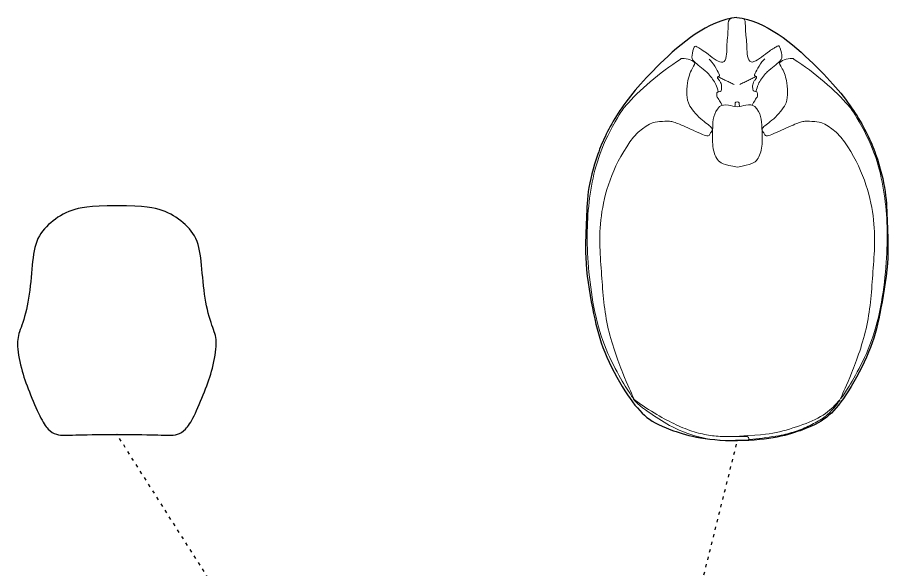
# Model space of a CAD drawing. Header units: millimetres. Extents: x 2173 to 13139, y -4919 to 6366.
# Drawn here: x 2330 to 5712, y 4000 to 6142 of the extents above; entities that cross this region are included whole.
import ezdxf

# ---------------------------------------------------------------- set-up
doc = ezdxf.new("R2010")
doc.units = ezdxf.units.MM
doc.linetypes.add('ACAD_ISO03W100', pattern=[30, 12, -18])

msp = doc.modelspace()

# ---------------------------------------------------------------- linework, layer by layer
at = {"color": 1, "linetype": 'ACAD_ISO03W100', "lineweight": 30}
msp.add_line((3103.6, 3916.1), (2716.6, 4524.4), dxfattribs=at)
at = {"color": 240, "linetype": 'ACAD_ISO03W100', "lineweight": 30, "true_color": 0xed1f24}
msp.add_line((4951.8, 3805.4), (5125.5, 4500), dxfattribs=at)
at = {"color": 152, "lineweight": 30, "true_color": 0x2776bb}
for points in [[(5122.5, 6141.5), (5010.7, 6130), (4796.8, 5947.1), (4650, 5765.7), (4577.4, 5610.1), (4540.3, 5458), (4540.3, 5353.7), (4529.5, 5196.9), (4568.1, 4977.5), (4600.6, 4850.6), (4691.8, 4679.1), (4763.6, 4591.1), (4841.7, 4546.3), (4994.6, 4500), (5125.5, 4500)], [(5122.5, 6141.5), (5234.4, 6130), (5448.3, 5947.1), (5595, 5765.7), (5667.7, 5610.1), (5704.7, 5458), (5704.7, 5353.7), (5715.5, 5196.9), (5676.9, 4977.5), (5644.4, 4850.6), (5553.3, 4679.1), (5481.5, 4591.1), (5403.4, 4546.3), (5250.5, 4500), (5125.5, 4500)]]:
    msp.add_open_spline(points, degree=3, dxfattribs=at)
at = {"lineweight": 13}
for points, knots in [([(5050.9, 5852.9), (5048, 5863.7), (5041, 5887.1), (5024.6, 5908.5), (5012.8, 5922.9), (5010.8, 5924.9), (4990.5, 5943.5), (4948, 5974.1), (4948, 5989.6), (4956.5, 6035.2), (4968.8, 6026.8), (4991.6, 6014.3), (5012.4, 5998.3), (5012.5, 5998.3), (5032.1, 5983.1), (5083.8, 5943.8), (5084, 6038.8), (5086, 6056.7), (5087.8, 6072.1), (5090.1, 6117.4), (5089.7, 6140.3), (5122.5, 6141.5)], [0.535132, 0.535132, 0.535132, 0.535132, 0.966254, 1.665321, 1.665321, 1.665321, 1.780674, 2.780674, 3.780674, 4.780674, 5.780674, 6.780674, 6.781684, 6.781684, 6.781684, 7.633878, 8.633878, 9.633878, 10.633878, 11.633878, 12.432339, 12.432339, 12.432339, 12.432339]), ([(5197.1, 5853.7), (5199.9, 5864.5), (5206.6, 5887.9), (5222.8, 5909.5), (5234.4, 5924.1), (5236.5, 5926), (5256.6, 5944.9), (5298.7, 5975.9), (5298.6, 5991.4), (5289.6, 6037), (5277.4, 6028.3), (5254.7, 6015.6), (5234.1, 5999.5), (5234.1, 5999.5), (5214.6, 5984), (5163.2, 5944.2), (5162.1, 6039.2), (5159.9, 6057.1), (5158, 6072.4), (5155.2, 6117.8), (5155.4, 6140.6), (5122.5, 6141.5)], [0.535132, 0.535132, 0.535132, 0.535132, 0.966254, 1.665321, 1.665321, 1.665321, 1.780674, 2.780674, 3.780674, 4.780674, 5.780674, 6.780674, 6.781684, 6.781684, 6.781684, 7.633878, 8.633878, 9.633878, 10.633878, 11.633878, 12.432339, 12.432339, 12.432339, 12.432339]), ([(4650.9, 5737.1), (4592.8, 5637.4), (4546.2, 5471), (4535.5, 5223.3), (4580.7, 4888.9), (4723.1, 4656.5), (4727.6, 4656.5), (4685.7, 4742.5), (4610.8, 4946.2), (4598.2, 5153.8), (4579.2, 5373.8), (4647.1, 5577.8), (4721.4, 5677.6), (4773.7, 5732.6), (4852.5, 5741.1), (4869.8, 5738.2), (4915.2, 5722.6), (5012.2, 5674.7), (5016.1, 5687.3), (5021.7, 5695.6), (5035.5, 5711), (4992.3, 5735.7), (4930.9, 5801.9), (4929.5, 5841), (4928, 5884.7), (4948.1, 5950.7), (4975.1, 5969), (4909.6, 5988.5), (4903.6, 5978.9), (4824.6, 5929.7), (4726.7, 5842.4), (4675.9, 5780.5), (4650.9, 5737.1)], [0, 0, 0, 0, 1, 2, 3, 4, 5, 6, 7, 8, 9, 10, 10, 10, 10.602139, 11.602139, 12.602139, 13.602139, 14.602139, 15.602139, 16.602139, 17.602139, 18.602139, 19.602139, 20.602139, 21.602139, 22.602139, 23.602139, 23.602139, 23.602139, 24.602139, 24.782707, 24.782707, 24.782707, 24.782707]), ([(5597.7, 5737.1), (5655.8, 5637.4), (5702.4, 5471), (5713.2, 5223.3), (5667.9, 4888.9), (5525.5, 4656.5), (5521, 4656.5), (5562.9, 4742.5), (5637.8, 4946.2), (5650.4, 5153.8), (5669.4, 5373.8), (5601.5, 5577.8), (5527.2, 5677.6), (5474.9, 5732.6), (5396.1, 5741.1), (5378.8, 5738.2), (5333.4, 5722.6), (5236.4, 5674.7), (5232.5, 5687.3), (5226.9, 5695.6), (5213.1, 5711), (5256.3, 5735.7), (5317.7, 5801.9), (5319.1, 5841), (5320.6, 5884.7), (5300.5, 5950.7), (5273.5, 5969), (5339, 5988.5), (5345, 5978.9), (5424, 5929.7), (5522, 5842.4), (5572.7, 5780.5), (5597.7, 5737.1)], [0, 0, 0, 0, 1, 2, 3, 4, 5, 6, 7, 8, 9, 10, 10, 10, 10.602139, 11.602139, 12.602139, 13.602139, 14.602139, 15.602139, 16.602139, 17.602139, 18.602139, 19.602139, 20.602139, 21.602139, 22.602139, 23.602139, 23.602139, 23.602139, 24.602139, 24.782707, 24.782707, 24.782707, 24.782707]), ([(5066.3, 5800.7), (5057.9, 5815.7), (5047.7, 5830.7), (5043.9, 5833.5), (5045.5, 5845.2), (5045.5, 5853.3), (5059.8, 5853.3), (5063.8, 5859.4), (5063.7, 5881.8), (5060.4, 5889.1), (5053.2, 5899.6), (5047.5, 5906.6), (5047.5, 5912.5), (5053.2, 5912.5), (5055.9, 5914.9), (5055.9, 5919.3), (5038.1, 5952), (5022.4, 5974.1), (5015.2, 5979.6)], [0.073462, 0.073462, 0.073462, 0.073462, 1, 2, 3, 4, 5, 6, 7, 8, 9, 10, 11, 12, 13, 14, 15, 16, 16, 16, 16]), ([(5182.2, 5801.3), (5190.5, 5816.4), (5200.5, 5831.5), (5204.3, 5834.3), (5202.6, 5846), (5202.6, 5854.1), (5188.2, 5854), (5184.2, 5860), (5184, 5882.5), (5187.3, 5889.7), (5194.3, 5900.3), (5200, 5907.4), (5199.9, 5913.3), (5194.2, 5913.2), (5191.4, 5915.6), (5191.4, 5920), (5208.9, 5952.9), (5224.3, 5975.1), (5231.5, 5980.7)], [0.07336, 0.07336, 0.07336, 0.07336, 1, 2, 3, 4, 5, 6, 7, 8, 9, 10, 11, 12, 13, 14, 15, 16, 16, 16, 16]), ([(5125.5, 5561.3), (5070.9, 5569.9), (5044.6, 5584.8), (5027.1, 5637.9), (5028.8, 5711.6), (5031.5, 5770.9), (5056.2, 5795.8), (5064.5, 5802.6), (5088.1, 5803.5), (5112.8, 5795.8), (5124.3, 5795.3)], [0, 0, 0, 0, 1, 2, 3, 4, 4, 4, 5, 5.833008, 5.833008, 5.833008, 5.833008]), ([(5124.2, 5814.8), (5119.6, 5813.3), (5116, 5809.9), (5116, 5803.1), (5116, 5799), (5114.4, 5796.8), (5114, 5796.4)], [0.194709, 0.194709, 0.194709, 0.194709, 1, 2, 3, 3.195426, 3.195426, 3.195426, 3.195426]), ([(5124.2, 5814.8), (5128.8, 5813.4), (5132.5, 5810), (5132.5, 5803.2), (5132.5, 5799), (5134.2, 5796.9), (5134.5, 5796.5)], [0.194709, 0.194709, 0.194709, 0.194709, 1, 2, 3, 3.195426, 3.195426, 3.195426, 3.195426]), ([(5125.5, 5561.3), (5180.1, 5570.5), (5206.2, 5585.6), (5223.1, 5638.9), (5220.7, 5712.6), (5217.3, 5771.9), (5192.4, 5796.5), (5184, 5803.2), (5160.4, 5803.9), (5135.8, 5795.9), (5124.3, 5795.3)], [0, 0, 0, 0, 1, 2, 3, 4, 4, 4, 5, 5.833008, 5.833008, 5.833008, 5.833008]), ([(5092.9, 4515.8), (5210.1, 4521.1), (5273.7, 4528.1), (5382.6, 4560.9), (5473.9, 4602.4), (5523.3, 4659.8), (5525.1, 4659.8), (5512.6, 4641.8), (5482.4, 4605), (5449.3, 4580.7), (5394, 4550.9), (5334.4, 4530), (5277.3, 4515.9), (5184.5, 4505.8), (5169, 4503.9)], [0.023691, 0.023691, 0.023691, 0.023691, 1, 2, 3, 4, 5, 6, 7, 8, 9, 10, 11, 11.943936, 11.943936, 11.943936, 11.943936])]:
    msp.add_open_spline(points, degree=3, knots=knots, dxfattribs=at)
for points, degree in [([(5112.8, 5881.4), (5048.9, 5911.9)], 1), ([(5112.8, 5881.4), (5048.9, 5911.9)], 1), ([(5134.9, 5881.5), (5198.5, 5912.6)], 1), ([(5134.9, 5881.5), (5198.5, 5912.6)], 1), ([(4720.9, 4661.7), (4741, 4636.7), (4802.7, 4595.6), (4876.3, 4546.5), (5009.3, 4499.8), (5093.7, 4499.3), (5168.8, 4503.7)], 3), ([(5168.8, 4503.7), (5171.6, 4507.2), (5168.4, 4516.1), (5152.4, 4517.2), (5069.6, 4514.7), (5015.4, 4519.7), (4949.2, 4534.4), (4878.6, 4564.6), (4804.7, 4603.8), (4743.1, 4645.3), (4720.9, 4661.7)], 3)]:
    msp.add_open_spline(points, degree=degree, dxfattribs=at)
at = {"color": 152, "lineweight": 30, "true_color": 0x2776bb}
msp.add_open_spline([(2716.6, 4524.4), (2601, 4523.3), (2550.9, 4521.7), (2513.6, 4521.2), (2481.7, 4521.2), (2449.7, 4540.9), (2419.4, 4585.5), (2374.3, 4693.6), (2343.9, 4777.4), (2324.7, 4886.8), (2342.1, 4929.1), (2374.8, 5031), (2386.6, 5169.6), (2397.7, 5279.4), (2455.9, 5348.6), (2536.9, 5398.3), (2607.5, 5410.4), (2716.6, 5410.4), (2825.6, 5410.4), (2896.2, 5398.3), (2977.3, 5348.6), (3035.5, 5279.4), (3046.6, 5169.6), (3058.4, 5031), (3091.1, 4929.1), (3108.5, 4886.8), (3089.2, 4777.4), (3058.9, 4693.6), (3013.8, 4585.5), (2983.5, 4540.9), (2951.5, 4521.2), (2919.5, 4521.2), (2882.2, 4521.7), (2832.2, 4523.3), (2716.6, 4524.4)], degree=3, knots=[0, 0, 0, 0, 1, 2, 3, 4, 5, 6, 7, 8, 9, 10, 11, 12, 13, 14, 15, 15, 15, 16, 17, 18, 19, 20, 21, 22, 23, 24, 25, 26, 27, 28, 29, 30, 30, 30, 30], dxfattribs=at)

doc.saveas('drawing.dxf')
